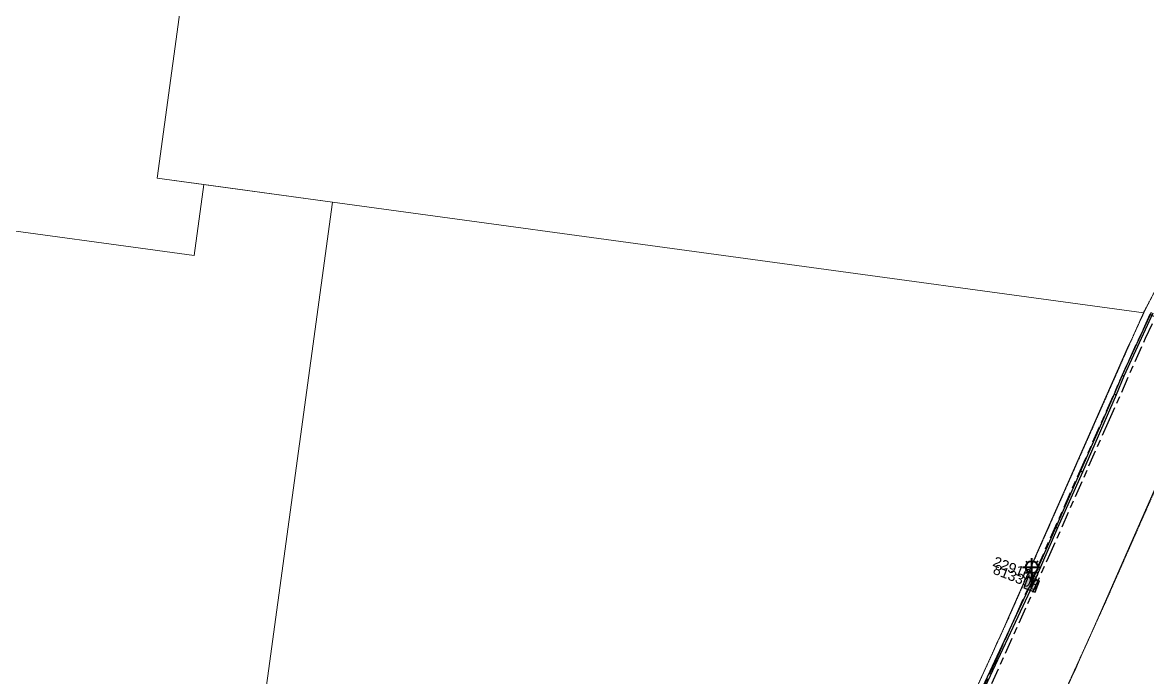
# Model space of a CAD drawing. Header units: metres. Extents: x 302931 to 308644, y 6253878 to 6257414.
# Drawn here: x 307536.4 to 307812.8, y 6255336.5 to 6255497.4 of the extents above; entities that cross this region are included whole.
import ezdxf
from ezdxf.enums import TextEntityAlignment as Align

# ---------------------------------------------------------------- set-up
doc = ezdxf.new("R2010")
doc.units = ezdxf.units.M
for name, pattern in [('Cable Exist UG', [8.2, 4, -1.2, 1.8, -1.2]), ('HIDDEN', [0.375, 0.25, -0.125]), ('HIDDEN2', [0.1875, 0.125, -0.0625])]:
    doc.linetypes.add(name, pattern=pattern)
doc.layers.get('0').update_dxf_attribs({"color": 6})
doc.layers.add('Cadastre Land Parcels_SP_EXT', color=9, linetype='Continuous', lineweight=5)
doc.layers.add('Cadastre Other Property_SP_EXT', color=9, linetype='HIDDEN', lineweight=5)
for name, color, linetype in [('Duct_SP_EXT', 7, 'Continuous'), ('Equip_SP_SL_EXT', 7, 'Continuous'), ('Mains_HV_EXT', 7, 'Continuous'), ('Mains_SL_EXT', 7, 'Continuous'), ('SupportsUG_SP_LV_SL_EXT', 7, 'Continuous')]:
    doc.layers.add(name, color=color, linetype=linetype)
doc.styles.add('COLUMN_LABEL', font='arial.ttf')
doc.styles.add('iecARIAL', font='arial.ttf', dxfattribs={"height": 2})
doc.styles.add('POLE_LABEL', font='arial.ttf')
doc.styles.get("Standard").update_dxf_attribs({"font": 'arial.ttf'})

# ---------------------------------------------------------------- blocks, each defined once
blk = doc.blocks.new('COLUMN_EXT')
blk.add_hatch(color=256).paths.add_polyline_path([(-1.49, 1.48), (-1.49, -1.49), (1.48, -1.49), (1.48, 1.48)])
blk.add_lwpolyline([(-1.49, -1.49), (1.48, -1.49), (1.48, 1.48), (-1.49, 1.48)], close=True)
for tag, height, style, flags, p in [('ASSET_NUM', 2.5, 'COLUMN_LABEL', 8, (2, 2)), ('STRUCTURE_PLANT_NUMBER', 0.2, 'POLE_LABEL', 9, (1.81, 0.03)), ('STREET_CODE', 0.2, 'COLUMN_LABEL', 9, (1.81, -0.2))]:
    blk.add_attdef(tag, text='', height=height, dxfattribs=dict(style=style, flags=flags)).set_placement(p, align=Align.MIDDLE_LEFT)
at = {"flags": 1}
blk.add_attdef('Z', (1.81, -2.35), '', height=0.2, dxfattribs=at)
at = {"flags": 9}
for tag, p in [('COLUMN_TYPE', (1.81, -0.4)), ('OWNED_BY', (1.81, -0.6)), ('STATE', (1.81, -0.8)), ('USAGE', (1.81, -1)), ('STREETNAME', (1.81, -1.6)), ('SUBURB', (1.81, -1.8)), ('LEGEND', (1.81, -1.2)), ('LOCATION', (1.81, -1.4)), ('NOTES', (1.81, -2))]:
    blk.add_attdef(tag, text='', height=0.2, dxfattribs=at).set_placement(p, align=Align.MIDDLE_LEFT)
blk = doc.blocks.new('SL_LANTERN_EXT')
at = {"lineweight": 40}
for p, q in [((-1.46, 5.68), (-1.06, 5.28)), ((0, 1.97), (0, 6.47)), ((1.46, 5.68), (1.06, 5.28)), ((-2.25, 4.22), (2.25, 4.22)), ((-1.46, 2.76), (-1.06, 3.16)), ((1.46, 2.76), (1.06, 3.16)), ((0, 0), (0, 2.72))]:
    blk.add_line(p, q, dxfattribs=at)
blk.add_circle((0, 4.22), 1.5, dxfattribs=at)
at = {"style": 'iecARIAL', "flags": 8}
blk.add_attdef('ASSET_NUM', (1.5, 1.5), '', height=2.5, dxfattribs=at)
for tag, p, height, flags in [('OPERATING_VOLTAGE', (0.98, -1.65), 0.2, 9), ('ORIENTATION', (0.98, -1.85), 0.2, 9), ('OWNED_BY', (0.98, -2.05), 0.2, 9), ('STATE', (0.98, -2.25), 0.2, 9), ('CONSTRUCTED_VOLTAGE', (0.98, -0.65), 0.2, 9), ('CONTROL_TYPE', (0.98, -0.85), 0.2, 9), ('LANTERN_PURPOSE', (0.98, -1.05), 0.2, 9), ('LANTERN_TYPE', (0.98, -1.25), 0.2, 9), ('NO_PHASES', (0.98, -1.45), 0.2, 9), ('USAGE', (0.98, -2.45), 0.2, 9), ('CEXIST', (0.98, -2.65), 0.2, 9), ('CNEW', (0.98, -2.85), 0.2, 9), ('LNUMBER', (2.18, -3.25), 2.5, 8), ('CNUMBER', (0.98, -3.05), 0.2, 9), ('CREMOVE', (0.98, -3.25), 0.2, 9), ('CREPLACE', (0.98, -3.45), 0.2, 9), ('LKINGHEIGHT', (0.98, -3.65), 0.2, 9), ('LBRACKET', (0.98, -3.85), 0.2, 9), ('LBRACKETVOCAB', (0.98, -4.05), 0.2, 9), ('LCATEGORY', (0.98, -4.25), 0.2, 9), ('LCHARGE1', (0.98, -4.45), 0.2, 9), ('LCHARGE1PERCENT', (0.98, -4.65), 0.2, 9), ('LCHARGE2', (0.98, -4.85), 0.2, 9), ('LCHARGE2PERCENT', (0.98, -5.05), 0.2, 9), ('LCHARGE3', (0.98, -5.25), 0.2, 9), ('LCHARGE3PERCENT', (0.98, -5.45), 0.2, 9), ('LEXIST', (0.98, -5.65), 0.2, 9), ('LLAMP', (0.98, -5.85), 0.2, 9), ('LLAMPVOCAB', (0.98, -6.05), 0.2, 9), ('LMAST', (0.98, -6.25), 0.2, 9), ('LMASTVOCAB', (0.98, -6.45), 0.2, 9), ('LNEW', (0.98, -6.65), 0.2, 9), ('LANTNUMBER', (0.98, -6.85), 0.2, 9), ('LOUTREACH', (0.98, -7.25), 0.2, 9), ('LOUTREACHVOCAB', (0.98, -7.45), 0.2, 9), ('LRATECODE', (0.98, -7.65), 0.2, 9), ('LREMOVE', (0.98, -7.85), 0.2, 9), ('LREPLACE', (0.98, -8.05), 0.2, 9), ('LTYPE', (0.98, -8.25), 0.2, 9), ('LTYPEVOCAB', (0.98, -8.45), 0.2, 9), ('STREETNAME', (0.98, -9.25), 0.2, 9), ('SUBURB', (0.98, -9.45), 0.2, 1), ('LEGEND', (0.98, -8.65), 0.2, 9), ('LOCATION', (0.98, -8.85), 0.2, 9), ('NOTES', (0.98, -9.05), 0.2, 9)]:
    blk.add_attdef(tag, p, '', height=height, dxfattribs=dict(flags=flags))

msp = doc.modelspace()

# ---------------------------------------------------------------- linework, layer by layer
at = {"layer": 'Cadastre Land Parcels_SP_EXT', "linetype": 'Continuous'}
for points in [[(307348.19, 6255471.6), (307578.55, 6255440.19), (307580.92, 6255457.58), (307580.92, 6255457.58), (307569.42, 6255459.15), (307588.46, 6255598.32), (307413.33, 6255622.18)], [(307588.46, 6255598.32), (307569.42, 6255459.15), (307612.54, 6255453.27), (307811.9, 6255426.11), (307812.47, 6255427.26), (307812.47, 6255427.26), (307813.04, 6255428.41), (307813.62, 6255429.55), (307814.21, 6255430.7), (307814.8, 6255431.83), (307815.41, 6255432.97), (307872.08, 6255539.31)], [(307426.1, 6255299.06), (307588.42, 6255276.95), (307612.54, 6255453.27), (307580.92, 6255457.58), (307578.55, 6255440.19), (307348.19, 6255471.6)], [(307759.16, 6255308.49), (307774.7, 6255342.52), (307775.72, 6255344.76), (307776.73, 6255347), (307777.74, 6255349.24), (307778.74, 6255351.48), (307779.73, 6255353.72), (307808.16, 6255418.08), (307808.71, 6255419.22), (307809.26, 6255420.36), (307809.8, 6255421.5), (307810.34, 6255422.65), (307810.86, 6255423.8), (307811.39, 6255424.95), (307811.9, 6255426.11), (307612.54, 6255453.27), (307588.42, 6255276.95)], [(307813.04, 6255428.41), (307812.47, 6255427.26), (307811.9, 6255426.11), (307811.39, 6255424.95), (307810.86, 6255423.8), (307810.34, 6255422.65), (307809.8, 6255421.5), (307809.26, 6255420.36), (307808.71, 6255419.22), (307808.16, 6255418.08), (307779.73, 6255353.72), (307778.74, 6255351.48), (307777.74, 6255349.24), (307776.73, 6255347), (307775.72, 6255344.76), (307774.7, 6255342.52), (307759.16, 6255308.49)], [(307826.49, 6255409.81), (307807.82, 6255367.4), (307797.95, 6255344.99), (307797.02, 6255342.9), (307796.09, 6255340.81), (307795.16, 6255338.72), (307794.22, 6255336.64), (307786.65, 6255319.87)], [(307786.65, 6255319.87), (307794.22, 6255336.64), (307795.16, 6255338.72), (307796.09, 6255340.81), (307797.02, 6255342.9), (307797.95, 6255344.99), (307807.82, 6255367.4), (307826.49, 6255409.81)]]:
    msp.add_lwpolyline(points, dxfattribs=at)
at = {"layer": 'Cadastre Other Property_SP_EXT', "linetype": 'HIDDEN2'}
msp.add_lwpolyline([(307457.83, 6255616.18), (307588.39, 6255598.41), (307640.23, 6255591.06), (307858.42, 6255561.61), (307863.31, 6255560.77), (307863.31, 6255560.77, -0.449073), (307872.58, 6255540.12), (307872.58, 6255540.12), (307865.34, 6255526.6), (307837.66, 6255474.65), (307811.9, 6255426.32), (307778.44, 6255350.64), (307762.34, 6255315.5), (307762.34, 6255315.5, -0.021425), (307743.66, 6255277.28), (307743.66, 6255277.28), (307738.53, 6255268.49), (307738.53, 6255268.49, -0.398404), (307719.06, 6255259.1), (307719.06, 6255259.1), (307533.56, 6255284.42)], format="xyb", dxfattribs=at)
msp.add_lwpolyline([(307516.26, 6255265.33), (307546.6, 6255261.65), (307594.65, 6255256.62), (307693.26, 6255243), (307696.97, 6255241.57), (307700.54, 6255238.89), (307703.14, 6255235.27), (307704.76, 6255230.71), (307706.57, 6255226.28), (307708.48, 6255223.49), (307706.32, 6255220.33), (307701.1, 6255215.02), (307716.93, 6255204.22), (307725.62, 6255212.44), (307732, 6255219.31), (307741.79, 6255232.09), (307751.18, 6255248.97), (307761.17, 6255267.64), (307773.52, 6255291.49), (307802.01, 6255353.98), (307830.37, 6255418.17), (307846.67, 6255449.12), (307874.3, 6255500.9)], dxfattribs=at)
at = {"layer": 'Duct_SP_EXT'}
for p, q in [((307813.69, 6255426.2), (307806.57, 6255410.75)), ((307814.12, 6255425.99), (307807, 6255410.55)), ((307806.56, 6255410.74), (307804.64, 6255406.11)), ((307807.01, 6255410.56), (307805.09, 6255405.92)), ((307806.56, 6255410.74), (307806.78, 6255410.65)), ((307806.57, 6255410.75), (307806.78, 6255410.65)), ((307807, 6255410.55), (307806.78, 6255410.65)), ((307807.01, 6255410.56), (307806.78, 6255410.65)), ((307804.64, 6255406.11), (307796.36, 6255387.18)), ((307805.08, 6255405.92), (307796.8, 6255386.98)), ((307804.64, 6255406.11), (307804.86, 6255406.01)), ((307804.64, 6255406.11), (307804.86, 6255406.01)), ((307805.09, 6255405.92), (307804.86, 6255406.01)), ((307805.08, 6255405.92), (307804.86, 6255406.01)), ((307796.36, 6255387.18), (307790.24, 6255373.47)), ((307796.8, 6255386.98), (307790.68, 6255373.27)), ((307796.36, 6255387.18), (307796.58, 6255387.08)), ((307796.8, 6255386.98), (307796.58, 6255387.08)), ((307790.24, 6255373.47), (307784.14, 6255359.49)), ((307790.68, 6255373.27), (307784.58, 6255359.3)), ((307790.24, 6255373.47), (307790.46, 6255373.37)), ((307790.68, 6255373.27), (307790.46, 6255373.37)), ((307784.14, 6255359.49), (307749.79, 6255286.13)), ((307784.58, 6255359.29), (307750.22, 6255285.91)), ((307784.14, 6255359.49), (307784.36, 6255359.39)), ((307784.14, 6255359.49), (307784.36, 6255359.39)), ((307784.58, 6255359.3), (307784.36, 6255359.39)), ((307784.58, 6255359.29), (307784.36, 6255359.39))]:
    msp.add_line(p, q, dxfattribs=at)
at = {"layer": 'Mains_HV_EXT', "linetype": 'Cable Exist UG'}
msp.add_lwpolyline([(307727.55, 6255255.71), (307730.78, 6255256.66), (307733.21, 6255257.94), (307735.53, 6255259.48), (307737.17, 6255260.82), (307740.56, 6255265.52), (307750.72, 6255284.42), (307755.89, 6255294.62), (307761.04, 6255305.37), (307771.17, 6255327.53), (307788.47, 6255366), (307803.12, 6255399.15), (307812.33, 6255419.88), (307816.26, 6255428.13), (307820.75, 6255436.61), (307874.64, 6255537.78)], dxfattribs=at)
at = {"layer": 'Mains_SL_EXT', "linetype": 'Cable Exist UG'}
for points in [[(307828.8, 6255419.75), (307826.6, 6255419.7), (307826.6, 6255419.7), (307813.37, 6255425.66), (307813.37, 6255425.66), (307807.56, 6255413), (307797.14, 6255389.41), (307784.45, 6255360.67), (307784.36, 6255359.39)], [(307768.24, 6255285.19), (307766.31, 6255284.8), (307766.31, 6255284.8), (307756.38, 6255265.89), (307753.09, 6255259.86), (307752.07, 6255257.92), (307738.68, 6255265.23), (307750.76, 6255287.8), (307760.39, 6255307.49), (307775.7, 6255341.05), (307780.66, 6255352.11), (307783.45, 6255358.41), (307784.36, 6255359.39)]]:
    msp.add_lwpolyline(points, dxfattribs=at)

# ---------------------------------------------------------------- block references
at = {"layer": 'Equip_SP_SL_EXT'}
ref = msp.add_blockref('SL_LANTERN_EXT', (307784.36, 6255359.39), dxfattribs=at)
ref.add_attrib('ASSET_NUM', '229168', dxfattribs={"layer": '0', "height": 2.5, "rotation": 338.3983, "style": 'iecARIAL'}).set_placement((307785.86, 6255360.89), align=Align.MIDDLE_RIGHT)
at = {"layer": 'SupportsUG_SP_LV_SL_EXT'}
ref = msp.add_blockref('COLUMN_EXT', (307784.36, 6255359.39), dxfattribs=dict(at, rotation=68.95381852780234))
ref.add_attrib('ASSET_NUM', '813308', dxfattribs={"layer": '0', "height": 2.5, "rotation": 338.3983, "style": 'COLUMN_LABEL'}).set_placement((307786.36, 6255360.14), align=Align.TOP_RIGHT)

doc.saveas('drawing.dxf')
